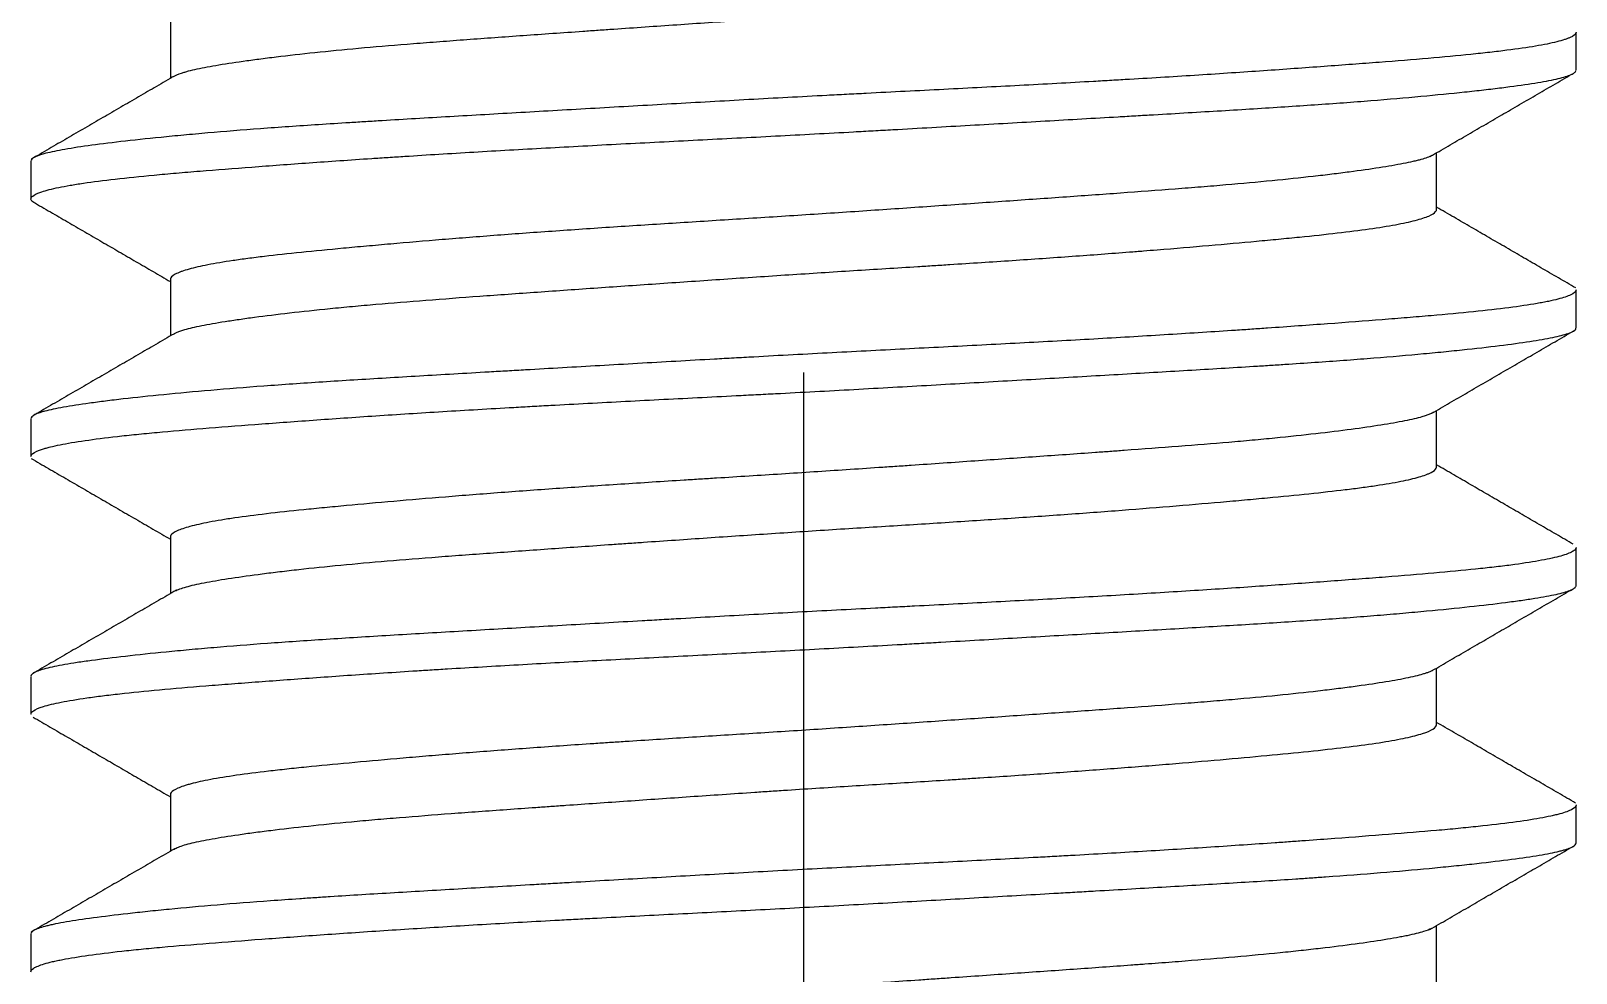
# Model space of a CAD drawing. Extents: x 0 to 1128, y 0 to 827.
# Drawn here: x 278.31 to 284.31, y 228.2 to 231.86 of the extents above; entities that cross this region are included whole.
import ezdxf

# ---------------------------------------------------------------- set-up
doc = ezdxf.new("R2010")
doc.units = 0
doc.header["$LTSCALE"] = 10
doc.header["$MEASUREMENT"] = 0
doc.linetypes.add('CENTER', pattern=[2, 1.25, -0.25, 0.25, -0.25])
doc.layers.add('1', color=7, linetype='CONTINUOUS')

msp = doc.modelspace()

# ---------------------------------------------------------------- linework, layer by layer
at = {"layer": '1', "color": 1, "linetype": 'CENTER', "lineweight": -3, "ltscale": 3}
msp.add_line((281.3073, 275.5328), (281.3073, 195.1403), dxfattribs=at)
at = {"layer": '1', "color": 7, "linetype": 'Continuous', "lineweight": -3}
for p, q in [((278.8488, 231.8936), (278.8488, 231.6741)), ((284.3073, 231.707), (284.3073, 231.8521)), ((283.7658, 231.1656), (283.7658, 231.3853)), ((278.3073, 231.3526), (278.3073, 231.2063)), ((278.8488, 230.8943), (278.8488, 230.6741)), ((284.3073, 230.7068), (284.3073, 230.8527)), ((278.3073, 230.3521), (278.3073, 230.2071)), ((283.7658, 230.1649), (283.7658, 230.385)), ((278.8488, 229.8938), (278.8488, 229.6741)), ((284.3073, 229.7065), (284.3073, 229.8523)), ((278.3073, 229.3529), (278.3073, 229.2066)), ((283.7658, 229.1654), (283.7658, 229.3851)), ((278.8488, 228.8941), (278.8488, 228.6741)), ((284.3073, 228.7071), (284.3073, 228.8522)), ((283.7658, 228.1651), (283.7658, 228.3854)), ((278.3073, 228.3521), (278.3073, 228.2068))]:
    msp.add_line(p, q, dxfattribs=at)
for points, knots in [([(278.8603, 231.6808), (278.8676, 231.6855), (278.8812, 231.6914), (278.9006, 231.6975), (278.9096, 231.7001), (278.9144, 231.7014), (278.9296, 231.7054), (278.9407, 231.708), (278.9771, 231.7159), (279.0335, 231.7265), (279.1057, 231.7375), (279.1657, 231.7458), (279.1867, 231.7486), (279.2308, 231.7542), (279.2539, 231.7571), (279.3254, 231.7656), (279.3764, 231.7712), (279.4845, 231.7824), (279.5418, 231.7879), (279.6626, 231.7987), (279.7262, 231.804), (279.8265, 231.812), (279.8605, 231.8146), (279.9295, 231.8198), (279.9645, 231.8225), (280.0711, 231.8303), (280.2172, 231.8408), (280.3907, 231.853), (280.4903, 231.86), (280.5304, 231.8628), (280.5506, 231.8642), (280.6111, 231.8684), (280.6517, 231.8712), (280.7738, 231.8797), (280.9379, 231.891), (281.1047, 231.9023), (281.2307, 231.9107), (281.2729, 231.9134), (281.3365, 231.9175), (281.3577, 231.9189), (281.4, 231.9216), (281.4212, 231.923), (281.5265, 231.9296), (281.6934, 231.9401), (281.8573, 231.9504), (281.9789, 231.9583), (282.0395, 231.9622), (282.0996, 231.9662), (282.1395, 231.9689), (282.1595, 231.9703), (282.2586, 231.977), (282.4126, 231.9879), (282.6309, 232.0046), (282.7679, 232.0159), (282.8674, 232.0244), (282.9, 232.0272), (282.9634, 232.0328), (282.9943, 232.0356), (283.0844, 232.0438), (283.1413, 232.0491), (283.2486, 232.0597), (283.299, 232.0649), (283.3696, 232.0727), (283.3923, 232.0754), (283.4361, 232.0807), (283.4569, 232.0834), (283.5164, 232.0914), (283.5875, 232.1021), (283.6428, 232.1131), (283.6783, 232.1215), (283.6891, 232.1243), (283.7087, 232.13), (283.7174, 232.1329), (283.7404, 232.1415), (283.7513, 232.1471), (283.7633, 232.1572), (283.7659, 232.1617), (283.7658, 232.166)], [0, 0, 0, 0, 0.030172, 0.038591, 0.038591, 0.047009, 0.047009, 0.063847, 0.063847, 0.097521, 0.131196, 0.131196, 0.148033, 0.148033, 0.16487, 0.16487, 0.198545, 0.198545, 0.232219, 0.232219, 0.265894, 0.265894, 0.282731, 0.282731, 0.299568, 0.299568, 0.333243, 0.366918, 0.375336, 0.375336, 0.383755, 0.383755, 0.400592, 0.400592, 0.434267, 0.467941, 0.467941, 0.484779, 0.484779, 0.493197, 0.493197, 0.501616, 0.501616, 0.53529, 0.568965, 0.568965, 0.585802, 0.594221, 0.594221, 0.602639, 0.602639, 0.636314, 0.669989, 0.703663, 0.703663, 0.7205, 0.7205, 0.737338, 0.737338, 0.771012, 0.771012, 0.804687, 0.804687, 0.821524, 0.821524, 0.838361, 0.838361, 0.872036, 0.90571, 0.90571, 0.922548, 0.922548, 0.939385, 0.939385, 0.97306, 0.97306, 1, 1, 1, 1]), ([(284.3072, 231.8538), (284.3074, 231.8524), (284.3071, 231.851), (284.3044, 231.8441), (284.2972, 231.8386), (284.2816, 231.8315), (284.2782, 231.83), (284.2707, 231.8272), (284.2666, 231.8258), (284.2534, 231.8215), (284.2433, 231.8187), (284.2096, 231.8102), (284.1548, 231.7991), (284.0808, 231.7883), (284.0179, 231.7803), (283.9958, 231.7776), (283.9607, 231.7737), (283.9486, 231.7724), (283.924, 231.7697), (283.8613, 231.7632), (283.7368, 231.7517), (283.6102, 231.7415), (283.5091, 231.7337), (283.4744, 231.731), (283.403, 231.7257), (283.3662, 231.7229), (283.253, 231.7146), (283.1746, 231.709), (283.0124, 231.6978), (282.8446, 231.6866), (282.6659, 231.6756), (282.5506, 231.6688), (282.5274, 231.6675), (282.4806, 231.6648), (282.457, 231.6634), (282.3862, 231.6594), (282.3386, 231.6568), (282.1951, 231.6489), (282.0014, 231.6387), (281.8029, 231.6286), (281.6523, 231.6209), (281.6018, 231.6183), (281.5256, 231.6144), (281.5, 231.6131), (281.4491, 231.6105), (281.4237, 231.6091), (281.2966, 231.6025), (281.1956, 231.597), (280.9945, 231.5859), (280.8944, 231.5803), (280.6954, 231.569), (280.5964, 231.5634), (280.3996, 231.5521), (280.3035, 231.5466), (280.1155, 231.5358), (279.9319, 231.5252), (279.7569, 231.5149), (279.6504, 231.5084), (279.6292, 231.5071), (279.5871, 231.5045), (279.5662, 231.5033), (279.5043, 231.4994), (279.464, 231.4968), (279.3457, 231.4891), (279.2705, 231.4839), (279.1271, 231.4732), (279.059, 231.4677), (278.9623, 231.4593), (278.9309, 231.4565), (278.8853, 231.4523), (278.8703, 231.4509), (278.8409, 231.448), (278.7688, 231.441), (278.6523, 231.4285), (278.567, 231.4177), (278.4908, 231.4071), (278.4573, 231.4018), (278.3997, 231.3914), (278.3762, 231.3863), (278.3393, 231.3762), (278.3259, 231.3711), (278.3111, 231.362), (278.3076, 231.3579), (278.3073, 231.3537)], [0, 0, 0, 0, 0.008506, 0.008506, 0.040722, 0.040722, 0.048776, 0.048776, 0.05683, 0.05683, 0.072939, 0.072939, 0.105155, 0.137372, 0.137372, 0.15348, 0.15348, 0.161534, 0.161534, 0.169588, 0.201805, 0.234021, 0.234021, 0.250129, 0.250129, 0.266238, 0.266238, 0.298454, 0.298454, 0.330671, 0.362887, 0.362887, 0.370941, 0.370941, 0.378996, 0.378996, 0.395104, 0.395104, 0.42732, 0.459537, 0.459537, 0.475645, 0.475645, 0.483699, 0.483699, 0.491753, 0.491753, 0.52397, 0.52397, 0.556186, 0.556186, 0.588403, 0.588403, 0.620619, 0.620619, 0.652836, 0.685052, 0.685052, 0.693107, 0.693107, 0.701161, 0.701161, 0.717269, 0.717269, 0.749486, 0.749486, 0.781702, 0.781702, 0.79781, 0.79781, 0.805864, 0.805864, 0.813919, 0.846135, 0.878352, 0.878352, 0.910568, 0.910568, 0.942785, 0.942785, 0.975001, 0.975001, 1, 1, 1, 1]), ([(278.3239, 231.1898), (278.3165, 231.1934), (278.3115, 231.197), (278.3082, 231.202), (278.3076, 231.2034), (278.3072, 231.2061), (278.3074, 231.2102), (278.3106, 231.2143), (278.3208, 231.2226), (278.3444, 231.2339), (278.3881, 231.2452), (278.4286, 231.2536), (278.4433, 231.2563), (278.4755, 231.2619), (278.4927, 231.2647), (278.5478, 231.2728), (278.6305, 231.2834), (278.731, 231.2937), (278.8132, 231.3014), (278.856, 231.3053), (278.9014, 231.3092), (278.9323, 231.3117), (278.948, 231.313), (279.0275, 231.3195), (279.0947, 231.3247), (279.236, 231.3354), (279.3101, 231.3409), (279.4651, 231.352), (279.5461, 231.3576), (279.6518, 231.3647), (279.6732, 231.3661), (279.7162, 231.3689), (279.7811, 231.3731), (279.8472, 231.3773), (279.9809, 231.3855), (280.1633, 231.3963), (280.3537, 231.4067), (280.4996, 231.4145), (280.5488, 231.4171), (280.6481, 231.4223), (280.6978, 231.4248), (280.8474, 231.4325), (280.9474, 231.4375), (281.1482, 231.4478), (281.249, 231.453), (281.4007, 231.4612), (281.4766, 231.4653), (281.5528, 231.4695), (281.6036, 231.4724), (281.6291, 231.4738), (281.7556, 231.4809), (281.9553, 231.4922), (282.2468, 231.5089), (282.4357, 231.5198), (282.5521, 231.5265), (282.5753, 231.5278), (282.6214, 231.5305), (282.69, 231.5345), (282.7568, 231.5384), (282.8884, 231.5462), (283.058, 231.5564), (283.2161, 231.5666), (283.3302, 231.5744), (283.3675, 231.5771), (283.4406, 231.5825), (283.4761, 231.5852), (283.5794, 231.5935), (283.7087, 231.6046), (283.8217, 231.6158), (283.9002, 231.6242), (283.9379, 231.6283), (283.9732, 231.6325), (283.9962, 231.6352), (284.0075, 231.6366), (284.062, 231.6434), (284.1393, 231.6541), (284.2259, 231.6694), (284.2642, 231.6796), (284.2819, 231.686), (284.2851, 231.6873), (284.2909, 231.6899), (284.2985, 231.6938), (284.3033, 231.6977), (284.3066, 231.7022), (284.3073, 231.7042), (284.3073, 231.7062)], [0, 0, 0, 0, 0.021707, 0.021707, 0.029503, 0.029503, 0.0373, 0.052894, 0.052894, 0.084082, 0.115269, 0.115269, 0.130863, 0.130863, 0.146457, 0.146457, 0.177645, 0.208832, 0.208832, 0.224426, 0.232223, 0.232223, 0.24002, 0.24002, 0.271208, 0.271208, 0.302395, 0.302395, 0.333583, 0.333583, 0.34138, 0.34138, 0.349177, 0.364771, 0.364771, 0.395958, 0.427146, 0.427146, 0.44274, 0.44274, 0.458334, 0.458334, 0.489521, 0.489521, 0.520709, 0.520709, 0.536303, 0.5441, 0.5441, 0.551897, 0.551897, 0.583084, 0.614272, 0.64546, 0.64546, 0.653256, 0.653256, 0.661053, 0.676647, 0.676647, 0.707835, 0.739022, 0.739022, 0.754616, 0.754616, 0.77021, 0.77021, 0.801398, 0.832585, 0.832585, 0.848179, 0.855976, 0.855976, 0.863773, 0.863773, 0.894961, 0.926148, 0.957336, 0.957336, 0.965133, 0.965133, 0.97293, 0.988524, 0.988524, 1, 1, 1, 1]), ([(283.7478, 231.3747), (283.7378, 231.3695), (283.7199, 231.3631), (283.6953, 231.3565), (283.6848, 231.3539), (283.6793, 231.3525), (283.6621, 231.3486), (283.6495, 231.3459), (283.609, 231.3379), (283.5469, 231.3272), (283.4693, 231.3161), (283.4052, 231.3077), (283.3828, 231.3048), (283.3477, 231.3006), (283.3358, 231.2991), (283.3115, 231.2963), (283.2991, 231.2949), (283.2364, 231.2878), (283.183, 231.2821), (283.0701, 231.271), (283.0105, 231.2656), (282.9165, 231.2576), (282.8683, 231.2536), (282.8183, 231.2496), (282.7846, 231.247), (282.7675, 231.2457), (282.6815, 231.239), (282.5398, 231.2285), (282.3156, 231.2126), (282.1585, 231.2016), (282.0376, 231.1932), (281.9968, 231.1903), (281.9151, 231.1847), (281.8741, 231.1818), (281.7507, 231.1733), (281.585, 231.1619), (281.4171, 231.1507), (281.2904, 231.1424), (281.2479, 231.1397), (281.1629, 231.1343), (281.1206, 231.1316), (280.9944, 231.1237), (280.8279, 231.1133), (280.665, 231.1029), (280.5442, 231.0949), (280.5042, 231.0923), (280.4245, 231.0869), (280.3849, 231.0841), (280.2678, 231.0759), (280.1162, 231.0649), (279.9024, 231.0481), (279.7688, 231.0367), (279.6882, 231.0296), (279.6722, 231.0282), (279.6408, 231.0254), (279.6253, 231.024), (279.5794, 231.0199), (279.5497, 231.0171), (279.463, 231.0091), (279.354, 230.9985), (279.2464, 230.9868), (279.192, 230.9801), (279.1706, 230.9775), (279.1602, 230.9761), (279.1296, 230.9721), (279.1103, 230.9694), (279.0554, 230.9613), (278.9904, 230.9504), (278.9416, 230.9393), (278.9111, 230.9308), (278.9019, 230.9279), (278.8898, 230.9236), (278.886, 230.9222), (278.879, 230.9193), (278.8758, 230.9179), (278.861, 230.9107), (278.8536, 230.9051), (278.8495, 230.8978), (278.8489, 230.896), (278.8488, 230.8943)], [0, 0, 0, 0, 0.033843, 0.042372, 0.042372, 0.0509, 0.0509, 0.067958, 0.067958, 0.102074, 0.13619, 0.13619, 0.153248, 0.153248, 0.161777, 0.161777, 0.170306, 0.170306, 0.204421, 0.204421, 0.238537, 0.238537, 0.255595, 0.264124, 0.264124, 0.272653, 0.272653, 0.306768, 0.340884, 0.375, 0.375, 0.392058, 0.392058, 0.409116, 0.409116, 0.443231, 0.477347, 0.477347, 0.494405, 0.494405, 0.511463, 0.511463, 0.545578, 0.579694, 0.579694, 0.596752, 0.596752, 0.61381, 0.61381, 0.647926, 0.682041, 0.716157, 0.716157, 0.724686, 0.724686, 0.733215, 0.733215, 0.750273, 0.750273, 0.784389, 0.818504, 0.827033, 0.827033, 0.835562, 0.835562, 0.85262, 0.85262, 0.886736, 0.920851, 0.920851, 0.937909, 0.937909, 0.946438, 0.946438, 0.954967, 0.954967, 0.989083, 0.989083, 1, 1, 1, 1]), ([(278.8653, 230.6837), (278.8746, 230.6888), (278.9017, 230.6989), (278.9663, 230.7143), (279.0267, 230.725), (279.0697, 230.7319), (279.0786, 230.7332), (279.0969, 230.736), (279.1249, 230.7401), (279.1549, 230.7443), (279.2177, 230.7527), (279.3084, 230.7639), (279.4263, 230.7766), (279.4975, 230.7836), (279.5264, 230.7863), (279.5411, 230.7877), (279.5857, 230.7919), (279.6161, 230.7946), (279.7093, 230.8026), (279.8386, 230.8131), (279.978, 230.8235), (280.0864, 230.8314), (280.1231, 230.8341), (280.198, 230.8394), (280.2361, 230.8421), (280.3511, 230.8503), (280.5071, 230.8612), (280.6679, 230.8724), (280.8312, 230.8836), (280.9141, 230.8893), (281.0825, 230.9008), (281.1665, 230.9064), (281.3342, 230.9174), (281.4179, 230.9228), (281.5849, 230.9333), (281.689, 230.9398), (281.7928, 230.9464), (281.8343, 230.949), (281.855, 230.9503), (281.9168, 230.9542), (281.9575, 230.9569), (282.0786, 230.9648), (282.2368, 230.9754), (282.3886, 230.9863), (282.5, 230.9946), (282.5367, 230.9974), (282.5912, 231.0016), (282.6093, 231.0031), (282.645, 231.0059), (282.6626, 231.0073), (282.7501, 231.0144), (282.8172, 231.02), (282.9458, 231.0312), (283.0073, 231.0367), (283.0953, 231.0449), (283.1382, 231.0489), (283.1795, 231.0529), (283.2066, 231.0555), (283.2201, 231.0569), (283.2859, 231.0635), (283.3836, 231.0739), (283.5076, 231.0897), (283.5754, 231.1005), (283.6205, 231.1088), (283.6346, 231.1116), (283.6604, 231.1172), (283.6723, 231.12), (283.7047, 231.1285), (283.7394, 231.1398), (283.7573, 231.1511), (283.7643, 231.1595), (283.7656, 231.1623), (283.7658, 231.1653), (283.7658, 231.1656), (283.7658, 231.1659)], [0, 0, 0, 0, 0.032266, 0.06616, 0.100054, 0.100054, 0.108527, 0.108527, 0.117, 0.133947, 0.133947, 0.167841, 0.201735, 0.210208, 0.210208, 0.218682, 0.218682, 0.235628, 0.235628, 0.269522, 0.303416, 0.303416, 0.320363, 0.320363, 0.337309, 0.337309, 0.371203, 0.405097, 0.405097, 0.438991, 0.438991, 0.472884, 0.472884, 0.506778, 0.506778, 0.540672, 0.549145, 0.549145, 0.557618, 0.557618, 0.574565, 0.574565, 0.608459, 0.642353, 0.642353, 0.6593, 0.6593, 0.667773, 0.667773, 0.676246, 0.676246, 0.71014, 0.71014, 0.744034, 0.744034, 0.760981, 0.769454, 0.769454, 0.777927, 0.777927, 0.811821, 0.845715, 0.879608, 0.879608, 0.896555, 0.896555, 0.913502, 0.913502, 0.947396, 0.98129, 0.98129, 0.998236, 0.998236, 1, 1, 1, 1]), ([(284.3072, 230.8535), (284.3073, 230.8525), (284.3072, 230.8515), (284.3053, 230.8451), (284.2919, 230.8339), (284.2584, 230.8226), (284.2256, 230.8142), (284.2134, 230.8113), (284.1932, 230.8071), (284.1861, 230.8057), (284.1713, 230.8029), (284.1328, 230.796), (284.0505, 230.7838), (283.959, 230.7733), (283.8585, 230.763), (283.8036, 230.7579), (283.7142, 230.7501), (283.6834, 230.7475), (283.6201, 230.7424), (283.5875, 230.7398), (283.4871, 230.732), (283.4166, 230.7266), (283.2685, 230.7157), (283.1909, 230.7101), (283.0893, 230.7031), (283.0688, 230.7017), (283.0272, 230.6988), (283.0062, 230.6974), (282.9428, 230.6932), (282.9, 230.6904), (282.7699, 230.682), (282.592, 230.671), (282.4055, 230.6604), (282.2624, 230.6526), (282.2141, 230.65), (282.1165, 230.6448), (282.0671, 230.6422), (281.9188, 230.6345), (281.72, 230.6243), (281.5192, 230.6141), (281.3174, 230.6036), (281.216, 230.5982), (281.0886, 230.5911), (281.0632, 230.5897), (281.0124, 230.5869), (280.9366, 230.5827), (280.8614, 230.5784), (280.712, 230.57), (280.5151, 230.5587), (280.3231, 230.5477), (280.2046, 230.5409), (280.1809, 230.5395), (280.1338, 230.5368), (280.1103, 230.5355), (280.0404, 230.5314), (279.9945, 230.5288), (279.859, 230.5209), (279.6839, 230.5106), (279.5198, 230.5004), (279.4009, 230.4927), (279.362, 230.4901), (279.2856, 230.4848), (279.248, 230.4822), (279.1388, 230.4741), (279.0701, 230.4686), (278.9408, 230.4575), (278.8195, 230.4463), (278.7143, 230.4351), (278.6538, 230.4282), (278.642, 230.4268), (278.619, 230.4241), (278.5854, 230.42), (278.5546, 230.4159), (278.4967, 230.4079), (278.4291, 230.3975), (278.3807, 230.3874), (278.3567, 230.381), (278.3522, 230.3797), (278.3438, 230.3771), (278.3399, 230.3758), (278.3293, 230.372), (278.3235, 230.3694), (278.3114, 230.3624), (278.3075, 230.3579), (278.3073, 230.3534)], [0, 0, 0, 0, 0.005928, 0.005928, 0.038144, 0.070361, 0.070361, 0.086469, 0.086469, 0.094523, 0.094523, 0.102577, 0.134794, 0.16701, 0.16701, 0.199227, 0.199227, 0.215335, 0.215335, 0.231443, 0.231443, 0.26366, 0.26366, 0.295876, 0.295876, 0.30393, 0.30393, 0.311984, 0.311984, 0.328093, 0.328093, 0.360309, 0.392526, 0.392526, 0.408634, 0.408634, 0.424742, 0.424742, 0.456959, 0.489175, 0.489175, 0.521392, 0.521392, 0.529446, 0.529446, 0.5375, 0.553608, 0.553608, 0.585824, 0.618041, 0.618041, 0.626095, 0.626095, 0.634149, 0.634149, 0.650257, 0.650257, 0.682474, 0.71469, 0.71469, 0.730799, 0.730799, 0.746907, 0.746907, 0.779123, 0.779123, 0.81134, 0.843556, 0.843556, 0.85161, 0.85161, 0.859664, 0.875773, 0.875773, 0.907989, 0.940206, 0.940206, 0.94826, 0.94826, 0.956314, 0.956314, 0.972422, 0.972422, 1, 1, 1, 1]), ([(278.3073, 230.2067), (278.3075, 230.2104), (278.3101, 230.2142), (278.3225, 230.2236), (278.3349, 230.2292), (278.357, 230.2363), (278.3618, 230.2378), (278.3719, 230.2406), (278.3879, 230.2449), (278.4068, 230.2491), (278.448, 230.2574), (278.5126, 230.2684), (278.5962, 230.279), (278.6546, 230.2856), (278.6666, 230.2869), (278.6911, 230.2895), (278.7038, 230.2908), (278.7424, 230.2947), (278.7691, 230.2973), (278.8524, 230.305), (278.9714, 230.3152), (279.106, 230.3256), (279.2129, 230.3336), (279.2495, 230.3364), (279.3247, 230.3419), (279.3635, 230.3447), (279.4814, 230.3531), (279.6442, 230.3644), (279.904, 230.381), (280.0878, 230.3918), (280.2061, 230.3985), (280.2299, 230.3999), (280.2776, 230.4025), (280.3494, 230.4065), (280.4218, 230.4104), (280.5674, 230.4181), (280.7636, 230.4282), (280.964, 230.4384), (281.0905, 230.4449), (281.1159, 230.4462), (281.1668, 230.4488), (281.1923, 230.4501), (281.2689, 230.4541), (281.3197, 230.4568), (281.4717, 230.465), (281.6731, 230.4762), (281.8718, 230.4875), (282.0198, 230.4959), (282.0689, 230.4987), (282.1669, 230.5043), (282.2158, 230.5071), (282.3606, 230.5154), (282.5489, 230.5263), (282.8176, 230.5419), (282.9875, 230.5521), (283.0907, 230.5586), (283.1112, 230.5599), (283.1517, 230.5625), (283.2117, 230.5664), (283.2696, 230.5702), (283.3826, 230.5781), (283.4542, 230.5834), (283.5902, 230.5944), (283.6545, 230.6), (283.7302, 230.607), (283.7451, 230.6084), (283.7744, 230.6112), (283.7889, 230.6127), (283.8314, 230.6169), (283.8585, 230.6197), (283.9363, 230.6281), (284.0307, 230.639), (284.1067, 230.6496), (284.1567, 230.6574), (284.1722, 230.66), (284.2007, 230.6652), (284.2139, 230.6678), (284.2493, 230.6755), (284.286, 230.6857), (284.3026, 230.6959), (284.3069, 230.703), (284.3074, 230.7049), (284.3072, 230.7068)], [0, 0, 0, 0, 0.022166, 0.022166, 0.054382, 0.054382, 0.062436, 0.062436, 0.07049, 0.086599, 0.086599, 0.118815, 0.151032, 0.151032, 0.159086, 0.159086, 0.16714, 0.16714, 0.183248, 0.183248, 0.215465, 0.247681, 0.247681, 0.263789, 0.263789, 0.279898, 0.279898, 0.312114, 0.344331, 0.376547, 0.376547, 0.384601, 0.384601, 0.392656, 0.408764, 0.408764, 0.44098, 0.473197, 0.473197, 0.481251, 0.481251, 0.489305, 0.489305, 0.505413, 0.505413, 0.53763, 0.569846, 0.569846, 0.585955, 0.585955, 0.602063, 0.602063, 0.634279, 0.666496, 0.698712, 0.698712, 0.706767, 0.706767, 0.714821, 0.730929, 0.730929, 0.763145, 0.763145, 0.795362, 0.795362, 0.803416, 0.803416, 0.81147, 0.81147, 0.827578, 0.827578, 0.859795, 0.892012, 0.892012, 0.90812, 0.90812, 0.924228, 0.924228, 0.956445, 0.988661, 0.988661, 1, 1, 1, 1]), ([(283.7533, 230.3778), (283.7522, 230.3771), (283.751, 230.3764), (283.7402, 230.3705), (283.7124, 230.3601), (283.6679, 230.3497), (283.6283, 230.3417), (283.614, 230.339), (283.5833, 230.3336), (283.5668, 230.3308), (283.5146, 230.3226), (283.4375, 230.3115), (283.3003, 230.2946), (283.1942, 230.2833), (283.109, 230.2748), (283.0798, 230.272), (283.0202, 230.2665), (282.9897, 230.2638), (282.8962, 230.2558), (282.7662, 230.2453), (282.608, 230.2336), (282.5158, 230.2269), (282.4786, 230.2242), (282.4599, 230.2229), (282.4034, 230.2188), (282.3653, 230.2161), (282.2502, 230.208), (282.0939, 230.1971), (281.9321, 230.1858), (281.8087, 230.1773), (281.7672, 230.1744), (281.7044, 230.1701), (281.6834, 230.1687), (281.6413, 230.1658), (281.6203, 230.1644), (281.5153, 230.1573), (281.4313, 230.1517), (281.2635, 230.1407), (281.1795, 230.1353), (281.0538, 230.1274), (280.9909, 230.1235), (280.928, 230.1195), (280.8861, 230.1169), (280.8651, 230.1156), (280.7608, 230.109), (280.5968, 230.0985), (280.3598, 230.0826), (280.2076, 230.0716), (280.0958, 230.0632), (280.0589, 230.0603), (279.9867, 230.0547), (279.9512, 230.0518), (279.8471, 230.0434), (279.7804, 230.0377), (279.6524, 230.0265), (279.5911, 230.021), (279.5034, 230.0128), (279.4748, 230.0101), (279.4191, 230.0048), (279.3923, 230.0021), (279.3145, 229.9942), (279.2182, 229.9838), (279.1367, 229.9732), (279.081, 229.9651), (279.0634, 229.9624), (279.0301, 229.9569), (279.0143, 229.9542), (278.9705, 229.9458), (278.9206, 229.9346), (278.8876, 229.9233), (278.8629, 229.9119), (278.8548, 229.9062), (278.8497, 229.8985), (278.8489, 229.8964), (278.8488, 229.8943)], [0, 0, 0, 0, 0.004339, 0.004339, 0.038233, 0.072126, 0.072126, 0.089073, 0.089073, 0.10602, 0.10602, 0.139914, 0.173807, 0.207701, 0.207701, 0.224648, 0.224648, 0.241595, 0.241595, 0.275489, 0.309382, 0.317856, 0.317856, 0.326329, 0.326329, 0.343276, 0.343276, 0.37717, 0.411063, 0.411063, 0.42801, 0.42801, 0.436484, 0.436484, 0.444957, 0.444957, 0.478851, 0.478851, 0.512744, 0.512744, 0.529691, 0.538165, 0.538165, 0.546638, 0.546638, 0.580532, 0.614425, 0.648319, 0.648319, 0.665266, 0.665266, 0.682213, 0.682213, 0.716107, 0.716107, 0.75, 0.75, 0.766947, 0.766947, 0.783894, 0.783894, 0.817788, 0.851681, 0.851681, 0.868628, 0.868628, 0.885575, 0.885575, 0.919469, 0.953362, 0.953362, 0.987256, 0.987256, 1, 1, 1, 1]), ([(278.8669, 229.6846), (278.8683, 229.6853), (278.8805, 229.6912), (278.8981, 229.6971), (278.9279, 229.7049), (278.9389, 229.7076), (278.9631, 229.7129), (278.9762, 229.7156), (279.0185, 229.7236), (279.0827, 229.7344), (279.1622, 229.7454), (279.2275, 229.7538), (279.2617, 229.758), (279.298, 229.7623), (279.3227, 229.7652), (279.3353, 229.7666), (279.3992, 229.7737), (279.4534, 229.7793), (279.5678, 229.7903), (279.628, 229.7957), (279.7543, 229.8063), (279.8204, 229.8115), (279.907, 229.8181), (279.9245, 229.8195), (279.9597, 229.8221), (280.0129, 229.8261), (280.0671, 229.83), (280.1769, 229.8379), (280.3269, 229.8486), (280.5037, 229.8609), (280.6048, 229.868), (280.6455, 229.8708), (280.6659, 229.8722), (280.7274, 229.8765), (280.7686, 229.8793), (280.8922, 229.8878), (281.0579, 229.8992), (281.2252, 229.9103), (281.3513, 229.9185), (281.3934, 229.9212), (281.4779, 229.9266), (281.5203, 229.9292), (281.6464, 229.9372), (281.8124, 229.9475), (281.9743, 229.9579), (282.1341, 229.9685), (282.213, 229.9739), (282.3685, 229.9848), (282.4439, 229.9904), (282.5899, 230.0015), (282.7312, 230.0127), (282.8632, 230.024), (282.9585, 230.0324), (282.9898, 230.0352), (283.0505, 230.0407), (283.0799, 230.0434), (283.1658, 230.0515), (283.2733, 230.062), (283.3674, 230.0724), (283.4327, 230.0803), (283.4536, 230.0829), (283.4837, 230.087), (283.4935, 230.0883), (283.5125, 230.091), (283.5218, 230.0924), (283.5668, 230.0991), (283.6305, 230.11), (283.6779, 230.1211), (283.7074, 230.1296), (283.7205, 230.1339), (283.7314, 230.1381), (283.7381, 230.141), (283.7412, 230.1424), (283.7552, 230.1496), (283.7621, 230.1552), (283.7654, 230.1624), (283.7658, 230.1641), (283.7658, 230.1657)], [0, 0, 0, 0, 0.004619, 0.038586, 0.038586, 0.05557, 0.05557, 0.072554, 0.072554, 0.106521, 0.140489, 0.140489, 0.157472, 0.165964, 0.165964, 0.174456, 0.174456, 0.208423, 0.208423, 0.242391, 0.242391, 0.276358, 0.276358, 0.28485, 0.28485, 0.293342, 0.310326, 0.310326, 0.344293, 0.37826, 0.386752, 0.386752, 0.395244, 0.395244, 0.412228, 0.412228, 0.446195, 0.480162, 0.480162, 0.497146, 0.497146, 0.51413, 0.51413, 0.548097, 0.582065, 0.582065, 0.616032, 0.616032, 0.649999, 0.649999, 0.683967, 0.717934, 0.717934, 0.734918, 0.734918, 0.751901, 0.751901, 0.785869, 0.819836, 0.819836, 0.83682, 0.83682, 0.845312, 0.845312, 0.853804, 0.853804, 0.887771, 0.921738, 0.921738, 0.938722, 0.947214, 0.947214, 0.955706, 0.955706, 0.989673, 0.989673, 1, 1, 1, 1]), ([(284.3073, 229.8533), (284.3073, 229.8527), (284.3072, 229.8521), (284.3067, 229.8489), (284.305, 229.8461), (284.2989, 229.8405), (284.2945, 229.8377), (284.2777, 229.8292), (284.2451, 229.8179), (284.1929, 229.8067), (284.1308, 229.7957), (284.0948, 229.7903), (284.0435, 229.7835), (284.0329, 229.7822), (284.0112, 229.7795), (283.9778, 229.7755), (283.9421, 229.7716), (283.8673, 229.7638), (283.7591, 229.7536), (283.6341, 229.7434), (283.5507, 229.7369), (283.5337, 229.7356), (283.4992, 229.7329), (283.4817, 229.7316), (283.4285, 229.7276), (283.3922, 229.7248), (283.2811, 229.7166), (283.1267, 229.7055), (282.9603, 229.6943), (282.8309, 229.6859), (282.787, 229.6831), (282.6976, 229.6776), (282.6521, 229.6748), (282.5144, 229.6666), (282.3276, 229.656), (282.0385, 229.6406), (281.8396, 229.6304), (281.7134, 229.624), (281.6881, 229.6227), (281.6374, 229.6201), (281.5615, 229.6163), (281.4857, 229.6124), (281.3342, 229.6045), (281.2334, 229.5991), (281.0322, 229.5881), (280.9318, 229.5824), (280.8065, 229.5753), (280.7815, 229.5739), (280.7314, 229.5711), (280.7063, 229.5696), (280.6314, 229.5654), (280.582, 229.5625), (280.4351, 229.5541), (280.2429, 229.5431), (280.0581, 229.5325), (279.9223, 229.5246), (279.8775, 229.522), (279.7889, 229.5167), (279.745, 229.5141), (279.6159, 229.5064), (279.4506, 229.4962), (279.2986, 229.4859), (279.1532, 229.4752), (279.0839, 229.4697), (279.0015, 229.4627), (278.9852, 229.4613), (278.9532, 229.4585), (278.9062, 229.4543), (278.8616, 229.4501), (278.7759, 229.4417), (278.6704, 229.4305), (278.5826, 229.4197), (278.5332, 229.413), (278.5237, 229.4117), (278.5051, 229.409), (278.496, 229.4077), (278.4699, 229.4037), (278.4538, 229.4011), (278.4092, 229.3933), (278.3599, 229.3831), (278.3306, 229.373), (278.3161, 229.3653), (278.3125, 229.3627), (278.3086, 229.3581), (278.3076, 229.3561), (278.3073, 229.3541)], [0, 0, 0, 0, 0.003357, 0.003357, 0.019499, 0.019499, 0.035641, 0.035641, 0.067924, 0.100207, 0.100207, 0.13249, 0.13249, 0.140561, 0.140561, 0.148631, 0.164773, 0.164773, 0.197056, 0.229339, 0.229339, 0.23741, 0.23741, 0.24548, 0.24548, 0.261622, 0.261622, 0.293905, 0.326188, 0.326188, 0.34233, 0.34233, 0.358471, 0.358471, 0.390754, 0.423037, 0.45532, 0.45532, 0.463391, 0.463391, 0.471462, 0.487604, 0.487604, 0.519887, 0.519887, 0.55217, 0.55217, 0.56024, 0.56024, 0.568311, 0.568311, 0.584453, 0.584453, 0.616736, 0.649019, 0.649019, 0.66516, 0.66516, 0.681302, 0.681302, 0.713585, 0.745868, 0.745868, 0.778151, 0.778151, 0.786222, 0.786222, 0.794293, 0.810434, 0.810434, 0.842717, 0.875, 0.875, 0.883071, 0.883071, 0.891142, 0.891142, 0.907283, 0.907283, 0.939567, 0.97185, 0.97185, 0.987991, 0.987991, 1, 1, 1, 1]), ([(278.3073, 229.2063), (278.3073, 229.2078), (278.3077, 229.2093), (278.3092, 229.2121), (278.3102, 229.2135), (278.313, 229.2163), (278.3215, 229.2233), (278.351, 229.236), (278.3971, 229.2472), (278.4532, 229.2583), (278.4862, 229.2639), (278.5434, 229.272), (278.5636, 229.2747), (278.6063, 229.2801), (278.6287, 229.2827), (278.6992, 229.2905), (278.802, 229.3008), (278.922, 229.311), (279.0025, 229.3175), (279.0189, 229.3188), (279.0522, 229.3214), (279.0692, 229.3227), (279.1206, 229.3267), (279.1557, 229.3293), (279.2634, 229.3374), (279.4135, 229.3485), (279.5763, 229.3597), (279.7033, 229.3681), (279.7464, 229.3709), (279.8123, 229.3751), (279.8345, 229.3765), (279.8792, 229.3793), (279.9915, 229.3862), (280.1985, 229.3983), (280.3894, 229.4087), (280.5836, 229.4189), (280.6825, 229.424), (280.8334, 229.4317), (280.8838, 229.4343), (280.9845, 229.4394), (281.0349, 229.442), (281.186, 229.4498), (281.2867, 229.455), (281.4883, 229.4659), (281.5891, 229.4715), (281.7151, 229.4786), (281.7403, 229.48), (281.7907, 229.4829), (281.8159, 229.4843), (281.8911, 229.4886), (281.9409, 229.4914), (282.0888, 229.4999), (282.2828, 229.511), (282.47, 229.5217), (282.608, 229.5297), (282.6536, 229.5324), (282.7438, 229.5376), (282.7886, 229.5403), (282.92, 229.5481), (283.0887, 229.5583), (283.2449, 229.5685), (283.3946, 229.579), (283.4663, 229.5843), (283.5518, 229.5913), (283.5687, 229.5927), (283.6019, 229.5955), (283.6507, 229.5997), (283.6971, 229.6039), (283.7867, 229.6123), (283.8975, 229.6235), (283.9911, 229.6344), (284.0441, 229.6412), (284.0544, 229.6426), (284.0745, 229.6453), (284.0843, 229.6466), (284.1127, 229.6506), (284.1303, 229.6533), (284.1793, 229.6611), (284.2347, 229.6713), (284.2704, 229.6814), (284.2896, 229.6891), (284.2947, 229.6917), (284.3025, 229.6969), (284.305, 229.6995), (284.307, 229.7037), (284.3073, 229.7051), (284.3073, 229.7066)], [0, 0, 0, 0, 0.008635, 0.008635, 0.016689, 0.016689, 0.024743, 0.05696, 0.089176, 0.089176, 0.121393, 0.121393, 0.137501, 0.137501, 0.153609, 0.153609, 0.185825, 0.218042, 0.218042, 0.226096, 0.226096, 0.23415, 0.23415, 0.250258, 0.250258, 0.282475, 0.314691, 0.314691, 0.3308, 0.3308, 0.338854, 0.338854, 0.346908, 0.379124, 0.411341, 0.411341, 0.443557, 0.443557, 0.459665, 0.459665, 0.475774, 0.475774, 0.50799, 0.50799, 0.540207, 0.540207, 0.548261, 0.548261, 0.556315, 0.556315, 0.572423, 0.572423, 0.60464, 0.636856, 0.636856, 0.652964, 0.652964, 0.669072, 0.669072, 0.701289, 0.733505, 0.733505, 0.765722, 0.765722, 0.773776, 0.773776, 0.78183, 0.797938, 0.797938, 0.830155, 0.862371, 0.862371, 0.870425, 0.870425, 0.878479, 0.878479, 0.894588, 0.894588, 0.926804, 0.959021, 0.959021, 0.975129, 0.975129, 0.991237, 0.991237, 1, 1, 1, 1]), ([(283.7551, 229.379), (283.754, 229.3783), (283.7529, 229.3775), (283.7472, 229.3742), (283.7388, 229.3703), (283.728, 229.3663), (283.7202, 229.3637), (283.716, 229.3624), (283.6938, 229.3558), (283.65, 229.3453), (283.5602, 229.3293), (283.4843, 229.3182), (283.4317, 229.3111), (283.4209, 229.3097), (283.3989, 229.3069), (283.3652, 229.3026), (283.3296, 229.2984), (283.256, 229.2899), (283.2036, 229.2843), (283.0924, 229.2731), (283.0335, 229.2676), (282.9401, 229.2596), (282.9081, 229.2569), (282.8426, 229.2515), (282.8092, 229.2489), (282.7076, 229.241), (282.5677, 229.2306), (282.4191, 229.2199), (282.3045, 229.2118), (282.2657, 229.2091), (282.1871, 229.2036), (282.1471, 229.2008), (282.0269, 229.1924), (281.8648, 229.1812), (281.6996, 229.1698), (281.5328, 229.1585), (281.4486, 229.1528), (281.3211, 229.1444), (281.2786, 229.1417), (281.1941, 229.1363), (281.152, 229.1336), (281.0262, 229.1257), (280.8597, 229.1153), (280.6754, 229.1035), (280.574, 229.0969), (280.5335, 229.0942), (280.5133, 229.0929), (280.4532, 229.0888), (280.4137, 229.0861), (280.2966, 229.078), (280.1446, 229.067), (280.0007, 229.0558), (279.8958, 229.0473), (279.8614, 229.0445), (279.8105, 229.0402), (279.7937, 229.0388), (279.7604, 229.0359), (279.744, 229.0345), (279.663, 229.0275), (279.6014, 229.0219), (279.4844, 229.0111), (279.4291, 229.0058), (279.3509, 228.9979), (279.313, 228.994), (279.2769, 228.99), (279.2533, 228.9874), (279.2416, 228.986), (279.1848, 228.9794), (279.102, 228.9688), (279.0016, 228.9526), (278.9505, 228.9414), (278.9236, 228.9343), (278.9185, 228.9328), (278.9088, 228.93), (278.895, 228.9257), (278.8838, 228.9214), (278.8646, 228.9129), (278.8561, 228.9072), (278.8498, 228.8989), (278.8487, 228.8962), (278.8488, 228.8935)], [0, 0, 0, 0, 0.00459, 0.00459, 0.021464, 0.0299, 0.0299, 0.038337, 0.038337, 0.072085, 0.105832, 0.139579, 0.139579, 0.148016, 0.148016, 0.156453, 0.173327, 0.173327, 0.207074, 0.207074, 0.240821, 0.240821, 0.257695, 0.257695, 0.274569, 0.274569, 0.308316, 0.342063, 0.342063, 0.358937, 0.358937, 0.375811, 0.375811, 0.409558, 0.443305, 0.443305, 0.477053, 0.477053, 0.493926, 0.493926, 0.5108, 0.5108, 0.544547, 0.578295, 0.586732, 0.586732, 0.595168, 0.595168, 0.612042, 0.612042, 0.645789, 0.679537, 0.679537, 0.69641, 0.69641, 0.704847, 0.704847, 0.713284, 0.713284, 0.747031, 0.747031, 0.780779, 0.780779, 0.797652, 0.806089, 0.806089, 0.814526, 0.814526, 0.848273, 0.882021, 0.915768, 0.915768, 0.924205, 0.924205, 0.932642, 0.949515, 0.949515, 0.983263, 0.983263, 1, 1, 1, 1]), ([(278.8612, 228.6814), (278.8618, 228.6818), (278.8647, 228.6835), (278.868, 228.6852), (278.8737, 228.6878), (278.8768, 228.6891), (278.8937, 228.6957), (278.9292, 228.7061), (279.0067, 228.7219), (279.0746, 228.7328), (279.1318, 228.7411), (279.152, 228.7439), (279.1939, 228.7495), (279.2158, 228.7523), (279.2838, 228.7608), (279.3814, 228.772), (279.4925, 228.7832), (279.5809, 228.7914), (279.6113, 228.7942), (279.6737, 228.7996), (279.7056, 228.8022), (279.8029, 228.8102), (279.9374, 228.8206), (280.0811, 228.831), (280.1925, 228.839), (280.249, 228.843), (280.3069, 228.8471), (280.3457, 228.8499), (280.3653, 228.8512), (280.4634, 228.8581), (280.6223, 228.8692), (280.8666, 228.8861), (281.0335, 228.8975), (281.1391, 228.9046), (281.1603, 228.906), (281.2026, 228.9088), (281.2237, 228.9102), (281.287, 228.9143), (281.329, 228.9171), (281.4549, 228.9251), (281.6218, 228.9356), (281.8077, 228.9473), (281.9102, 228.9538), (281.9512, 228.9565), (281.9717, 228.9578), (282.0327, 228.9618), (282.0729, 228.9644), (282.1922, 228.9724), (282.3476, 228.9832), (282.4956, 228.9942), (282.6039, 229.0026), (282.6395, 229.0054), (282.7098, 229.0111), (282.7445, 229.014), (282.8461, 229.0225), (282.9107, 229.0281), (283.0339, 229.0392), (283.0925, 229.0446), (283.2037, 229.0552), (283.2563, 229.0604), (283.3552, 229.071), (283.446, 229.0815), (283.5592, 229.0974), (283.6194, 229.1084), (283.6585, 229.1168), (283.6706, 229.1196), (283.6925, 229.1253), (283.7024, 229.1281), (283.7288, 229.1366), (283.7555, 229.148), (283.7652, 229.1591), (283.7658, 229.1653), (283.7658, 229.1659), (283.7657, 229.1666)], [0, 0, 0, 0, 0.002559, 0.010978, 0.010978, 0.019397, 0.019397, 0.053071, 0.086746, 0.12042, 0.12042, 0.137258, 0.137258, 0.154095, 0.154095, 0.18777, 0.221444, 0.221444, 0.238281, 0.238281, 0.255119, 0.255119, 0.288793, 0.322468, 0.322468, 0.339305, 0.347724, 0.347724, 0.356142, 0.356142, 0.389817, 0.423492, 0.457166, 0.457166, 0.465585, 0.465585, 0.474003, 0.474003, 0.490841, 0.490841, 0.524515, 0.55819, 0.566608, 0.566608, 0.575027, 0.575027, 0.591864, 0.591864, 0.625539, 0.659214, 0.659214, 0.676051, 0.676051, 0.692888, 0.692888, 0.726563, 0.726563, 0.760237, 0.760237, 0.793912, 0.793912, 0.827586, 0.861261, 0.894935, 0.894935, 0.911773, 0.911773, 0.92861, 0.92861, 0.962285, 0.995959, 0.995959, 1, 1, 1, 1]), ([(284.3072, 228.8539), (284.3073, 228.8534), (284.3073, 228.853), (284.3069, 228.8471), (284.2961, 228.8361), (284.265, 228.8247), (284.239, 228.8176), (284.2335, 228.8162), (284.2218, 228.8133), (284.2034, 228.8091), (284.1823, 228.8049), (284.1364, 228.7966), (284.0659, 228.7858), (283.9765, 228.7753), (283.9024, 228.7675), (283.8764, 228.7649), (283.8222, 228.7597), (283.794, 228.7571), (283.7067, 228.7494), (283.6447, 228.7443), (283.513, 228.7339), (283.4434, 228.7287), (283.3333, 228.7205), (283.2768, 228.7163), (283.2181, 228.7121), (283.1785, 228.7093), (283.1584, 228.7079), (283.0575, 228.7008), (282.891, 228.6896), (282.6264, 228.6731), (282.4402, 228.6624), (282.3206, 228.6558), (282.2965, 228.6544), (282.2482, 228.6518), (282.1755, 228.6479), (282.1024, 228.644), (281.9555, 228.6363), (281.7578, 228.6262), (281.5569, 228.616), (281.4048, 228.6082), (281.354, 228.6055), (281.2518, 228.6001), (281.2009, 228.5973), (281.0489, 228.589), (280.848, 228.5777), (280.6505, 228.5665), (280.5038, 228.5581), (280.4307, 228.5539), (280.3582, 228.5497), (280.3099, 228.547), (280.2858, 228.5456), (280.1664, 228.5387), (279.9803, 228.528), (279.7162, 228.5125), (279.5499, 228.5023), (279.4492, 228.4958), (279.4292, 228.4945), (279.3897, 228.4919), (279.3311, 228.488), (279.2748, 228.4841), (279.1649, 228.4761), (279.0955, 228.4707), (278.9643, 228.4596), (278.9025, 228.454), (278.8156, 228.4456), (278.7877, 228.4428), (278.7336, 228.4371), (278.7078, 228.4343), (278.6341, 228.426), (278.5453, 228.4152), (278.4752, 228.4047), (278.4298, 228.3969), (278.4089, 228.3931), (278.3907, 228.3892), (278.3791, 228.3866), (278.3737, 228.3853), (278.348, 228.3789), (278.3328, 228.3739), (278.3129, 228.3638), (278.3078, 228.3589), (278.3073, 228.3538)], [0, 0, 0, 0, 0.002835, 0.002835, 0.035051, 0.067268, 0.067268, 0.075322, 0.075322, 0.083376, 0.099484, 0.099484, 0.131701, 0.163917, 0.163917, 0.180026, 0.180026, 0.196134, 0.196134, 0.22835, 0.22835, 0.260567, 0.260567, 0.276675, 0.284729, 0.284729, 0.292783, 0.292783, 0.325, 0.357216, 0.389433, 0.389433, 0.397487, 0.397487, 0.405541, 0.421649, 0.421649, 0.453866, 0.486082, 0.486082, 0.502191, 0.502191, 0.518299, 0.518299, 0.550515, 0.582732, 0.582732, 0.59884, 0.606894, 0.606894, 0.614948, 0.614948, 0.647165, 0.679381, 0.711598, 0.711598, 0.719652, 0.719652, 0.727706, 0.743814, 0.743814, 0.776031, 0.776031, 0.808247, 0.808247, 0.824355, 0.824355, 0.840464, 0.840464, 0.87268, 0.904897, 0.904897, 0.921005, 0.929059, 0.929059, 0.937113, 0.937113, 0.96933, 0.96933, 1, 1, 1, 1]), ([(278.3073, 228.2061), (278.3072, 228.2107), (278.3109, 228.2153), (278.3267, 228.2256), (278.3403, 228.2313), (278.3685, 228.2398), (278.3791, 228.2426), (278.3971, 228.2469), (278.4034, 228.2483), (278.4166, 228.2511), (278.4512, 228.2581), (278.5268, 228.2704), (278.6125, 228.281), (278.6838, 228.2888), (278.7212, 228.2927), (278.7613, 228.2966), (278.7886, 228.2991), (278.8026, 228.3004), (278.8738, 228.3069), (278.9346, 228.312), (279.0636, 228.3223), (279.1318, 228.3275), (279.2756, 228.3383), (279.3512, 228.3439), (279.4702, 228.3523), (279.5109, 228.3551), (279.5936, 228.3608), (279.6355, 228.3636), (279.763, 228.372), (279.9377, 228.3831), (280.1217, 228.3938), (280.2633, 228.4017), (280.3111, 228.4044), (280.3836, 228.4083), (280.408, 228.4096), (280.4568, 228.4122), (280.579, 228.4187), (280.801, 228.4301), (281.0012, 228.4403), (281.1524, 228.4481), (281.203, 228.4507), (281.3045, 228.456), (281.3554, 228.4587), (281.5086, 228.467), (281.6096, 228.4727), (281.8097, 228.4839), (282.0078, 228.4952), (282.2019, 228.5063), (282.3219, 228.5132), (282.3458, 228.5146), (282.3936, 228.5173), (282.4174, 228.5187), (282.4881, 228.5228), (282.5346, 228.5255), (282.6721, 228.5334), (282.8502, 228.5438), (283.018, 228.554), (283.1399, 228.5617), (283.1799, 228.5643), (283.2388, 228.5682), (283.2583, 228.5695), (283.2968, 228.5721), (283.3158, 228.5734), (283.4094, 228.58), (283.4804, 228.5854), (283.6145, 228.5964), (283.6776, 228.602), (283.7665, 228.6104), (283.7951, 228.6132), (283.8504, 228.6189), (283.8771, 228.6217), (283.954, 228.6301), (284.0003, 228.6356), (284.0833, 228.6463), (284.1568, 228.6568), (284.2114, 228.6671), (284.2393, 228.6735), (284.2446, 228.6748), (284.2546, 228.6773), (284.2593, 228.6786), (284.2723, 228.6825), (284.2796, 228.685), (284.2978, 228.6927), (284.3048, 228.6978), (284.3072, 228.7045), (284.3074, 228.7059), (284.3072, 228.7072)], [0, 0, 0, 0, 0.027263, 0.027263, 0.059413, 0.059413, 0.075489, 0.075489, 0.083526, 0.083526, 0.091564, 0.123714, 0.155864, 0.155864, 0.171939, 0.179977, 0.179977, 0.188014, 0.188014, 0.220164, 0.220164, 0.252315, 0.252315, 0.284465, 0.284465, 0.30054, 0.30054, 0.316615, 0.316615, 0.348765, 0.380915, 0.380915, 0.39699, 0.39699, 0.405028, 0.405028, 0.413066, 0.445216, 0.477366, 0.477366, 0.493441, 0.493441, 0.509516, 0.509516, 0.541666, 0.541666, 0.573817, 0.605967, 0.605967, 0.614004, 0.614004, 0.622042, 0.622042, 0.638117, 0.638117, 0.670267, 0.702417, 0.702417, 0.718492, 0.718492, 0.72653, 0.72653, 0.734567, 0.734567, 0.766718, 0.766718, 0.798868, 0.798868, 0.814943, 0.814943, 0.831018, 0.831018, 0.863168, 0.863168, 0.895318, 0.927469, 0.927469, 0.935506, 0.935506, 0.943544, 0.943544, 0.959619, 0.959619, 0.991769, 0.991769, 1, 1, 1, 1]), ([(283.7463, 228.374), (283.7383, 228.37), (283.7141, 228.3609), (283.6714, 228.3503), (283.6381, 228.3436), (283.6242, 228.3409), (283.617, 228.3396), (283.5947, 228.3355), (283.5788, 228.3328), (283.5284, 228.3246), (283.4536, 228.3136), (283.3638, 228.3024), (283.2908, 228.2939), (283.2655, 228.291), (283.226, 228.2868), (283.2127, 228.2853), (283.1855, 228.2825), (283.1718, 228.2811), (283.1022, 228.2741), (283.0436, 228.2686), (282.9206, 228.2578), (282.8563, 228.2526), (282.7556, 228.2447), (282.7041, 228.2408), (282.651, 228.2368), (282.6153, 228.2342), (282.5972, 228.2328), (282.5062, 228.2262), (282.3574, 228.2155), (282.1245, 228.1992), (281.9628, 228.188), (281.8596, 228.1808), (281.8388, 228.1794), (281.7972, 228.1765), (281.7348, 228.1722), (281.6723, 228.1679), (281.5471, 228.1594), (281.4634, 228.1538), (281.2956, 228.1427), (281.2115, 228.1374), (281.085, 228.1294), (281.0428, 228.1267), (280.9583, 228.1214), (280.9164, 228.1188), (280.7917, 228.1109), (280.6279, 228.1005), (280.4689, 228.0899), (280.3516, 228.0818), (280.3128, 228.0791), (280.2359, 228.0736), (280.1977, 228.0708), (280.0852, 228.0624), (279.9404, 228.0512), (279.8057, 228.0399), (279.6761, 228.0286), (279.6139, 228.023), (279.5244, 228.0148), (279.4954, 228.0121), (279.4393, 228.0067), (279.4122, 228.0041), (279.3334, 227.9962), (279.2356, 227.9858), (279.1414, 227.9739), (279.0947, 227.9671), (279.0765, 227.9644), (279.0676, 227.963), (279.0418, 227.9589), (279.0257, 227.9562), (278.9806, 227.9479), (278.9288, 227.9368), (278.8935, 227.9254), (278.8734, 227.9169), (278.8677, 227.914), (278.8608, 227.9097), (278.8588, 227.9083), (278.8553, 227.9055), (278.8539, 227.9041), (278.8503, 227.8999), (278.8491, 227.8972), (278.8488, 227.8945)], [0, 0, 0, 0, 0.025985, 0.060175, 0.068723, 0.068723, 0.07727, 0.07727, 0.094365, 0.094365, 0.128556, 0.162746, 0.162746, 0.179841, 0.179841, 0.188389, 0.188389, 0.196936, 0.196936, 0.231127, 0.231127, 0.265317, 0.265317, 0.282412, 0.29096, 0.29096, 0.299508, 0.299508, 0.333698, 0.367888, 0.402079, 0.402079, 0.410626, 0.410626, 0.419174, 0.436269, 0.436269, 0.47046, 0.47046, 0.50465, 0.50465, 0.521745, 0.521745, 0.53884, 0.53884, 0.573031, 0.607221, 0.607221, 0.624316, 0.624316, 0.641412, 0.641412, 0.675602, 0.709792, 0.709792, 0.743983, 0.743983, 0.761078, 0.761078, 0.778173, 0.778173, 0.812364, 0.846554, 0.855102, 0.855102, 0.863649, 0.863649, 0.880744, 0.880744, 0.914935, 0.949125, 0.949125, 0.96622, 0.96622, 0.974768, 0.974768, 0.983315, 0.983315, 1, 1, 1, 1])]:
    msp.add_open_spline(points, degree=3, knots=knots, dxfattribs=at)
for points in [[(278.8647, 231.6833), (278.5863, 231.5216), (278.3079, 231.3602)], [(283.7405, 231.3706), (284.0185, 231.5322), (284.2969, 231.6936)], [(278.3162, 231.1943), (278.5826, 231.0399), (278.8488, 230.8852)], [(284.306, 230.8606), (284.0359, 231.0172), (283.7658, 231.1741)], [(278.8706, 230.6868), (278.5919, 230.5249), (278.3131, 230.3634)], [(283.7466, 230.3739), (284.0254, 230.5358), (284.3041, 230.6974)], [(278.3077, 230.1991), (278.5782, 230.0423), (278.8488, 229.8851)], [(284.2966, 229.8657), (284.031, 230.0197), (283.7658, 230.1738)], [(283.7487, 229.3751), (284.0269, 229.5367), (284.3052, 229.6981)], [(278.8715, 229.6873), (278.5936, 229.5258), (278.3153, 229.3645)], [(278.3156, 229.1945), (278.5824, 229.0399), (278.8488, 228.8851)], [(284.3054, 228.861), (284.0356, 229.0175), (283.7658, 229.1741)], [(278.8648, 228.6834), (278.5862, 228.5216), (278.3077, 228.3601)], [(283.7398, 228.3703), (284.0181, 228.532), (284.2967, 228.6935)]]:
    msp.add_open_spline(points, degree=2, dxfattribs=at)

doc.saveas('drawing.dxf')
